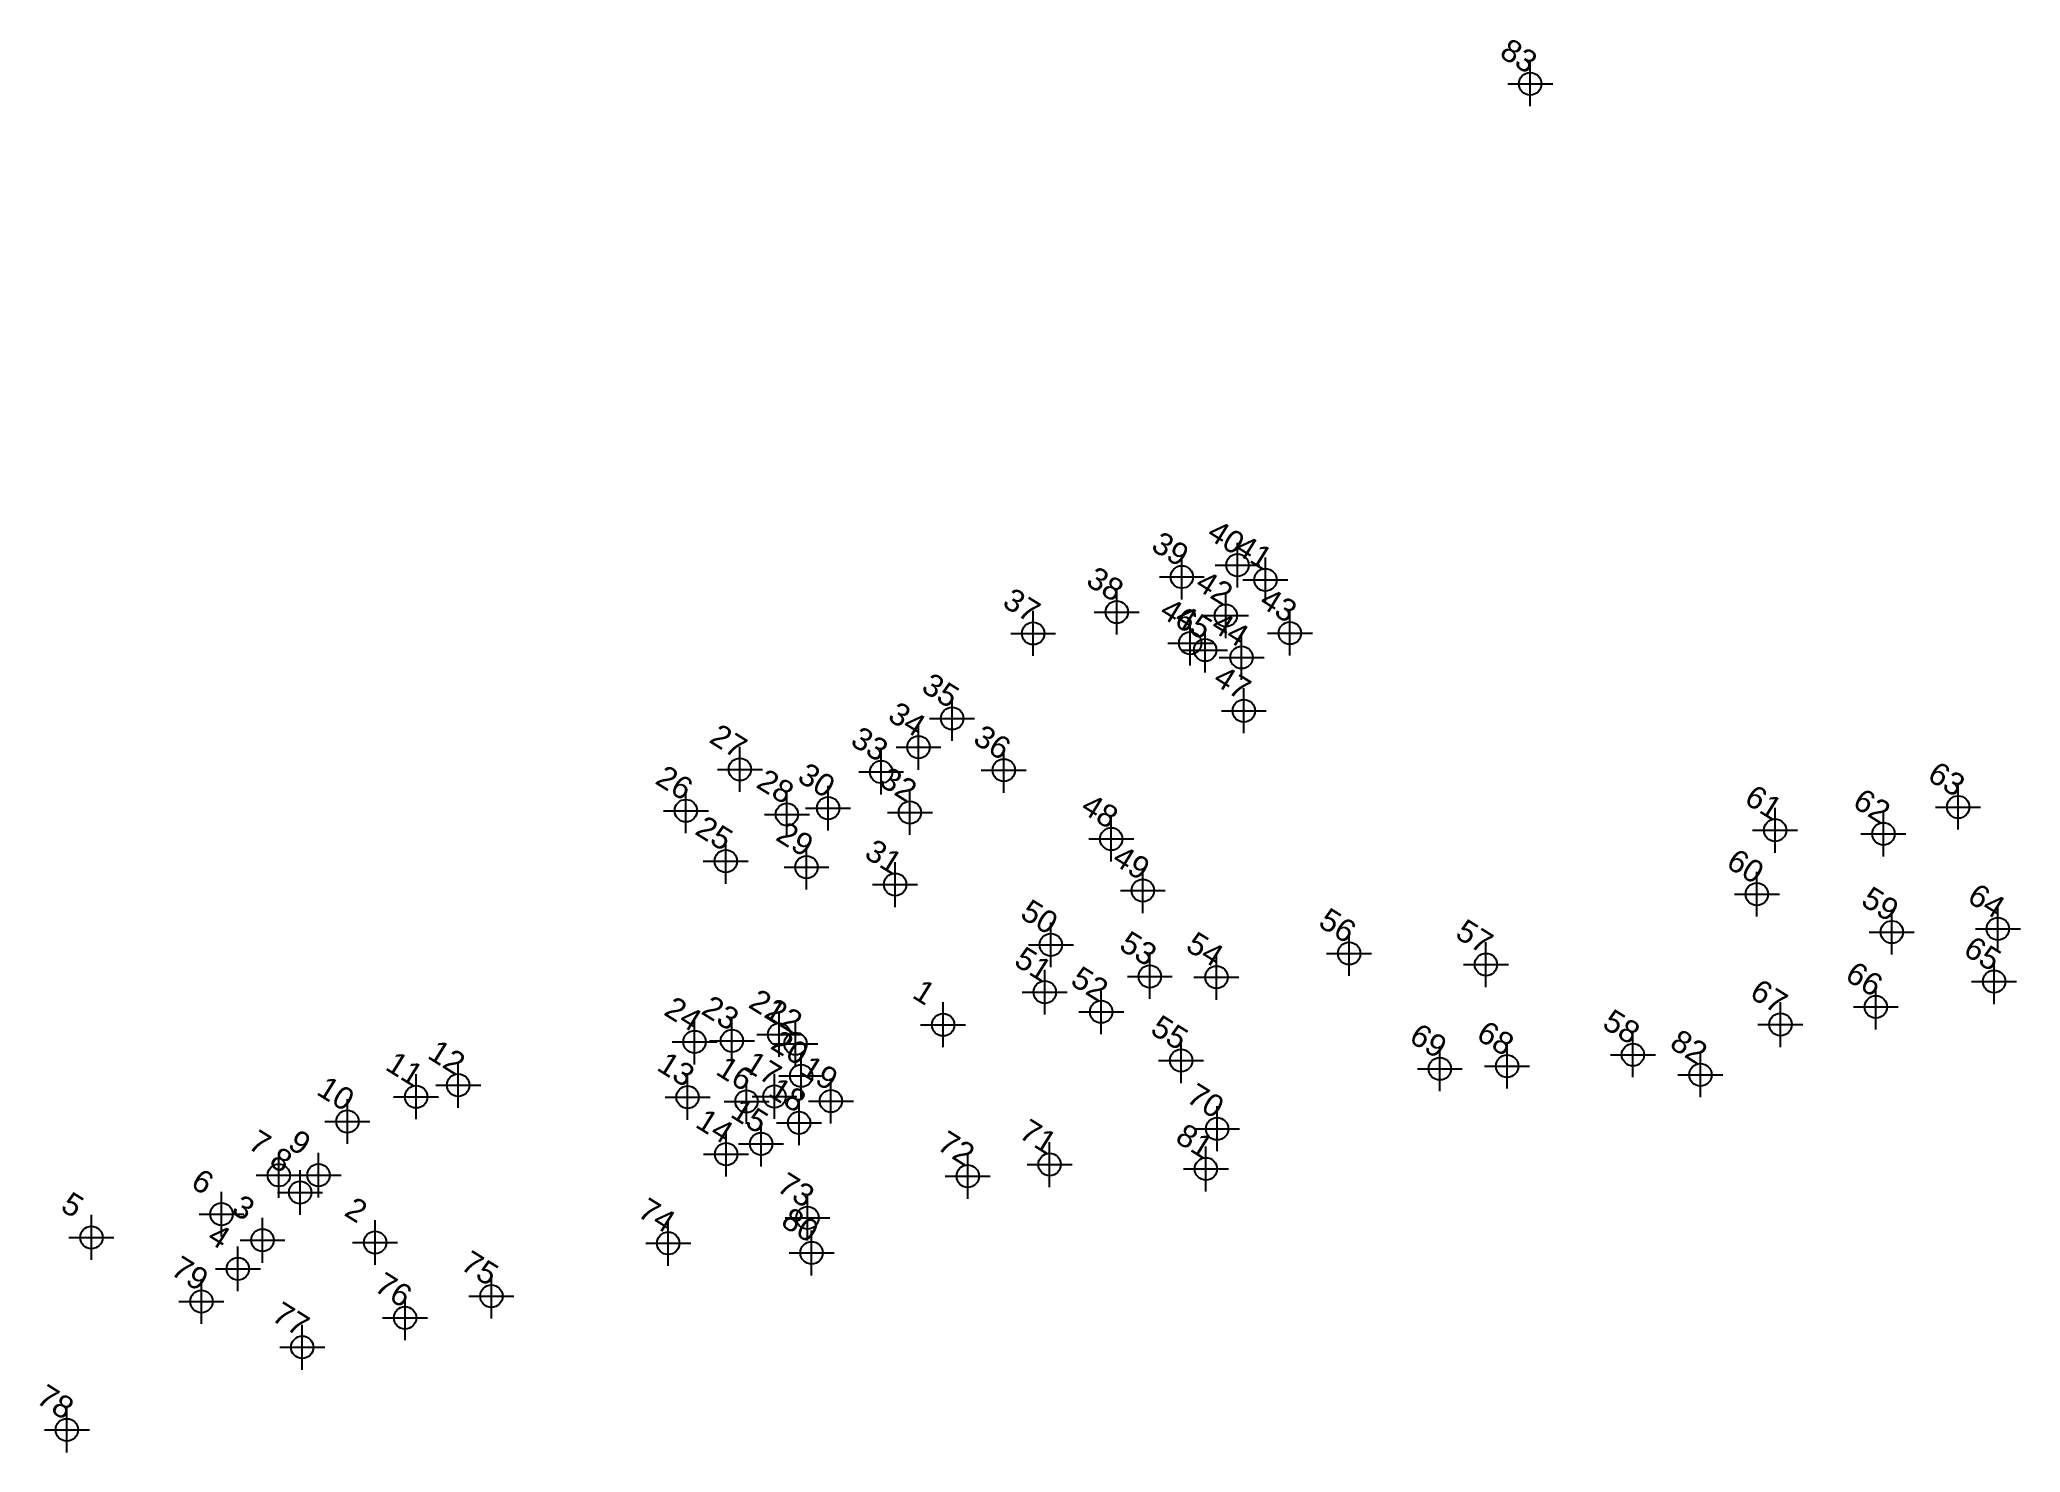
# Model space of a CAD drawing. Header units: millimetres. Extents: x 3568399.6 to 3568487.8, y 7036294.8 to 7036357.6.
import ezdxf

# ---------------------------------------------------------------- set-up
doc = ezdxf.new("R2010")
doc.units = ezdxf.units.MM
doc.header["$PDMODE"] = 34
doc.header["$PDSIZE"] = 1
doc.styles.get("Standard").update_dxf_attribs({"font": 'arial.ttf'})

# ---------------------------------------------------------------- blocks, each defined once
blk = doc.blocks.new('Relev')
blk.add_point((0, 0))
blk.add_attdef('PT', (-1.866, 0.296), '', height=1)

msp = doc.modelspace()

# ---------------------------------------------------------------- block references
at = {"rotation": 328.0373068872819}
for p, values in [((3568465.925, 7036355.677), {'PT': '83'}), ((3568452.892, 7036334.25), {'PT': '40'}), ((3568450.412, 7036333.723), {'PT': '39'}), ((3568454.131, 7036333.592), {'PT': '41'}), ((3568447.512, 7036332.163), {'PT': '38'}), ((3568443.793, 7036331.212), {'PT': '37'}), ((3568452.374, 7036332.003), {'PT': '42'}), ((3568450.787, 7036330.777), {'PT': '46'}), ((3568451.447, 7036330.472), {'PT': '45'}), ((3568455.226, 7036331.227), {'PT': '43'}), ((3568453.074, 7036330.144), {'PT': '44'}), ((3568440.181, 7036327.428), {'PT': '35'}), ((3568453.173, 7036327.767), {'PT': '47'}), ((3568438.686, 7036326.144), {'PT': '34'}), ((3568430.735, 7036325.159), {'PT': '27'}), ((3568437.025, 7036325.042), {'PT': '33'}), ((3568442.483, 7036325.119), {'PT': '36'}), ((3568428.331, 7036323.32), {'PT': '26'}), ((3568434.66, 7036323.43), {'PT': '30'}), ((3568484.977, 7036323.483), {'PT': '63'}), ((3568432.83, 7036323.156), {'PT': '28'}), ((3568438.305, 7036323.237), {'PT': '32'}), ((3568476.827, 7036322.447), {'PT': '61'}), ((3568447.271, 7036322.059), {'PT': '48'}), ((3568481.65, 7036322.285), {'PT': '62'}), ((3568430.103, 7036321.07), {'PT': '25'}), ((3568433.698, 7036320.805), {'PT': '29'}), ((3568437.644, 7036320.03), {'PT': '31'}), ((3568448.676, 7036319.762), {'PT': '49'}), ((3568476.019, 7036319.602), {'PT': '60'}), ((3568482.023, 7036317.918), {'PT': '59'}), ((3568486.751, 7036318.059), {'PT': '64'}), ((3568444.581, 7036317.347), {'PT': '50'}), ((3568457.859, 7036316.965), {'PT': '56'}), ((3568463.955, 7036316.467), {'PT': '57'}), ((3568448.988, 7036315.938), {'PT': '53'}), ((3568451.953, 7036315.904), {'PT': '54'}), ((3568486.577, 7036315.711), {'PT': '65'}), ((3568444.307, 7036315.241), {'PT': '51'}), ((3568481.313, 7036314.582), {'PT': '66'}), ((3568439.781, 7036313.79), {'PT': '1'}), ((3568446.823, 7036314.368), {'PT': '52'}), ((3568477.067, 7036313.799), {'PT': '67'}), ((3568428.718, 7036313.025), {'PT': '24'}), ((3568430.381, 7036313.071), {'PT': '23'}), ((3568432.484, 7036313.357), {'PT': '21'}), ((3568433.204, 7036312.947), {'PT': '22'}), ((3568450.377, 7036312.195), {'PT': '55'}), ((3568461.901, 7036311.83), {'PT': '69'}), ((3568464.892, 7036311.945), {'PT': '68'}), ((3568470.501, 7036312.456), {'PT': '58'}), ((3568418.191, 7036311.098), {'PT': '12'}), ((3568433.466, 7036311.519), {'PT': '20'}), ((3568473.502, 7036311.559), {'PT': '82'}), ((3568416.315, 7036310.584), {'PT': '11'}), ((3568428.407, 7036310.563), {'PT': '13'}), ((3568431.032, 7036310.378), {'PT': '16'}), ((3568432.274, 7036310.598), {'PT': '17'}), ((3568434.788, 7036310.394), {'PT': '19'}), ((3568413.255, 7036309.483), {'PT': '10'}), ((3568433.366, 7036309.424), {'PT': '18'}), ((3568451.98, 7036309.16), {'PT': '70'}), ((3568431.678, 7036308.484), {'PT': '15'}), ((3568430.119, 7036308.031), {'PT': '14'}), ((3568444.526, 7036307.566), {'PT': '71'}), ((3568410.198, 7036307.086), {'PT': '7'}), ((3568411.973, 7036307.093), {'PT': '9'}), ((3568440.877, 7036307.047), {'PT': '72'}), ((3568451.487, 7036307.37), {'PT': '81'}), ((3568411.147, 7036306.322), {'PT': '8'}), ((3568407.651, 7036305.356), {'PT': '6'}), ((3568433.743, 7036305.191), {'PT': '73'}), ((3568401.856, 7036304.32), {'PT': '5'}), ((3568409.475, 7036304.196), {'PT': '3'}), ((3568414.488, 7036304.094), {'PT': '2'}), ((3568427.544, 7036304.059), {'PT': '74'}), ((3568433.928, 7036303.632), {'PT': '80'}), ((3568408.384, 7036302.923), {'PT': '4'}), ((3568406.755, 7036301.47), {'PT': '79'}), ((3568419.666, 7036301.708), {'PT': '75'}), ((3568415.822, 7036300.743), {'PT': '76'}), ((3568411.248, 7036299.43), {'PT': '77'}), ((3568400.767, 7036295.752), {'PT': '78'})]:
    msp.add_blockref('Relev', p, dxfattribs=at).add_auto_attribs(values)

doc.saveas('drawing.dxf')
